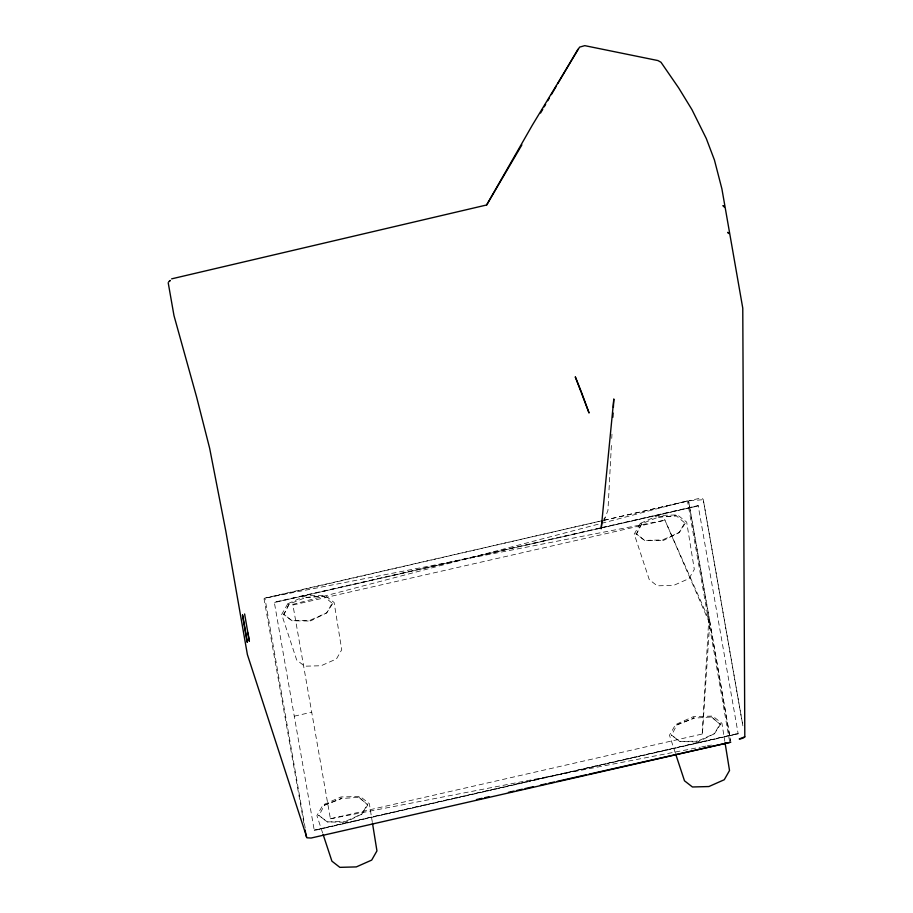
<?xml version="1.0" encoding="UTF-8"?>
<svg xmlns="http://www.w3.org/2000/svg" width="913" height="913" viewBox="0 0 913 913"><rect width="100%" height="100%" fill="white"/><g stroke="black" fill="none" stroke-linecap="round" stroke-linejoin="round"><path stroke-width="0.68" stroke-dasharray="4.57 3.42" d="M611.368 445.464L607.955 510.299L603.801 521.266M611.744 438.411L611.961 434.189M702.211 734.018L708.659 621.068L687.455 500.781L292.811 604.383L330.506 819.395L330.358 818.778L702.211 734.018L702.359 734.634L709.812 621.456L688.55 500.872L698.536 498.566A4.485 2.134 -13.7 0 1 703.272 499.685L742.874 725.664M283.429 614.061L283.681 614.814L289.136 604.064L305.627 597.547L305.821 596.657L306.015 597.456L323.738 596.178L332.458 603.493L332.366 602.9L326.66 612.897L310.546 620.943L309.964 620.304L292.057 620.783L283.429 614.061L292.057 620.783L310.146 621.034L309.964 620.304L326.66 612.897L332.515 603.87L332.366 602.9M636.007 533.694L636.258 534.436L641.713 523.697L658.205 517.18L658.399 516.29L658.593 517.089L676.316 515.811L685.035 523.126L684.944 522.533L679.238 532.53L663.112 540.576L662.541 539.925L644.635 540.416L636.007 533.694L644.635 540.416L662.724 540.667L662.541 539.925L679.238 532.53L685.092 523.503L684.944 522.533M289.136 604.064L283.681 614.814M358.957 797.334L367.711 804.832L358.957 797.334L341.633 798.521L341.051 797.814L341.245 798.613L324.355 805.22L318.865 815.765L318.648 815.206L327.276 821.928L344.977 822.271L345.182 821.449L361.879 814.042L367.745 805.026L367.585 804.056L361.879 814.042L345.765 822.099L345.182 821.449L327.276 821.928L318.648 815.206M641.713 523.697L636.258 534.436M711.535 716.967L720.289 724.466L711.535 716.967L694.211 718.154L693.629 717.447L693.823 718.246L676.932 724.854L671.443 735.399L671.226 734.839L679.854 741.561L697.555 741.904L697.76 741.082L714.457 733.675L720.323 724.66L720.163 723.689L714.457 733.675L698.342 741.733L697.76 741.082L679.854 741.561L671.226 734.839M603.516 519.371L605.114 517.5M305.204 828.068L264.907 598.072L602.443 520.627L268.97 597.444L266.276 597.433L264.028 598.768L304.075 824.302M324.355 805.22L341.245 798.613M676.932 724.854L693.823 718.246M603.801 520.376L688.55 500.872L703.272 499.685L742.862 725.824M603.835 520.307L688.55 500.872L730.56 740.797L709.812 621.456L664.675 519.623L708.659 621.068L729.613 741.516M599.83 527.988L274.299 602.192L314.289 830.476L738.172 733.858L698.171 505.574L601.211 527.668M598.517 528.616L274.368 602.5L698.251 505.87L599.898 528.296M292.959 604.999L664.824 520.239L264.907 598.072M294.248 716.18L311.732 712.197M658.593 517.089L676.316 515.811M306.015 597.456L323.738 596.178M330.358 818.778L700.294 747.188M701.686 746.925L705.875 746.115M707.278 745.841L711.467 745.031M675.221 752.654L669.48 735.239L675.586 724.534L693.481 716.602L712.665 716.077L721.921 723.29L724.819 741.356M322.643 833.021L316.902 815.606L323.008 804.901L340.903 796.969L360.087 796.456L369.343 803.657L372.242 821.723M720.163 723.689L720.289 724.466M367.585 804.056L367.711 804.832M287.789 603.755L281.672 614.46L296.691 660.008L304.634 666.193L321.114 665.748L336.475 658.935L341.724 649.748L334.112 602.5L324.868 595.299L305.672 595.812L287.789 603.755M640.367 523.377L634.25 534.094L649.269 579.641L657.212 585.826L673.691 585.381L689.053 578.568L694.302 569.381L686.69 522.133L677.446 514.932L658.25 515.446L640.367 523.377M738.092 733.55L314.209 830.168L738.092 733.55"/><path stroke-width="1.37" d="M612.851 417.275L613.08 413.041M613.376 407.403L613.821 398.947L601.176 528.798L601.929 521.232M171.633 278.853L486.64 204.98L532.29 125.241L579.584 47.122L584.788 45.65L657.919 60.555L660.978 62.255L678.701 87.979L691.974 109.674L706.285 138.514L714.434 160.015L721.898 188.843L742.771 308.16L744.803 736.837L739.233 738.971A4.976 2.374 -13.7 0 0 744.803 736.837M486.64 204.98L521.882 144.882M540.587 112.995L542.744 109.309M544.182 106.855L545.62 104.402M547.777 100.727L549.215 98.273M551.372 94.598L556.405 86.005M557.843 83.551L577.986 49.211M476.495 799.56L482.053 798.304M484.826 797.677L489.003 796.741M508.461 792.347L514.019 791.092M516.792 790.464L522.35 789.209M525.135 788.581L533.466 786.709M540.416 785.134L545.974 783.879M548.759 783.251L554.317 782.007M557.101 781.38L586.283 774.795M589.056 774.167L730.811 742.189L311.082 838.031L306.951 837.803L247.389 654.575L225.808 531.126L209.648 448.26L196.592 396.961L173.984 315.613L168.197 282.699M580.999 391.049L575.27 376.807L589.068 413.007L581.513 392.339M675.654 754.001L684.488 780.798L692.431 786.983L708.91 786.538L724.271 779.725L729.521 770.526L725.048 742.737M323.076 834.368L331.91 861.164L339.853 867.35L356.332 866.905L371.694 860.092L376.943 850.893L372.47 823.104M305.079 829.906L306.334 836.913M247.88 632.869L249.352 641.314L244.616 613.958M170.126 280.508L168.928 281.729L170.206 280.474M724.271 206.829L723.119 205.767L724.271 206.829M728.939 233.511L727.798 232.45L728.939 233.511M247.297 642.318L242.55 614.974L247.297 642.318"/></g></svg>
